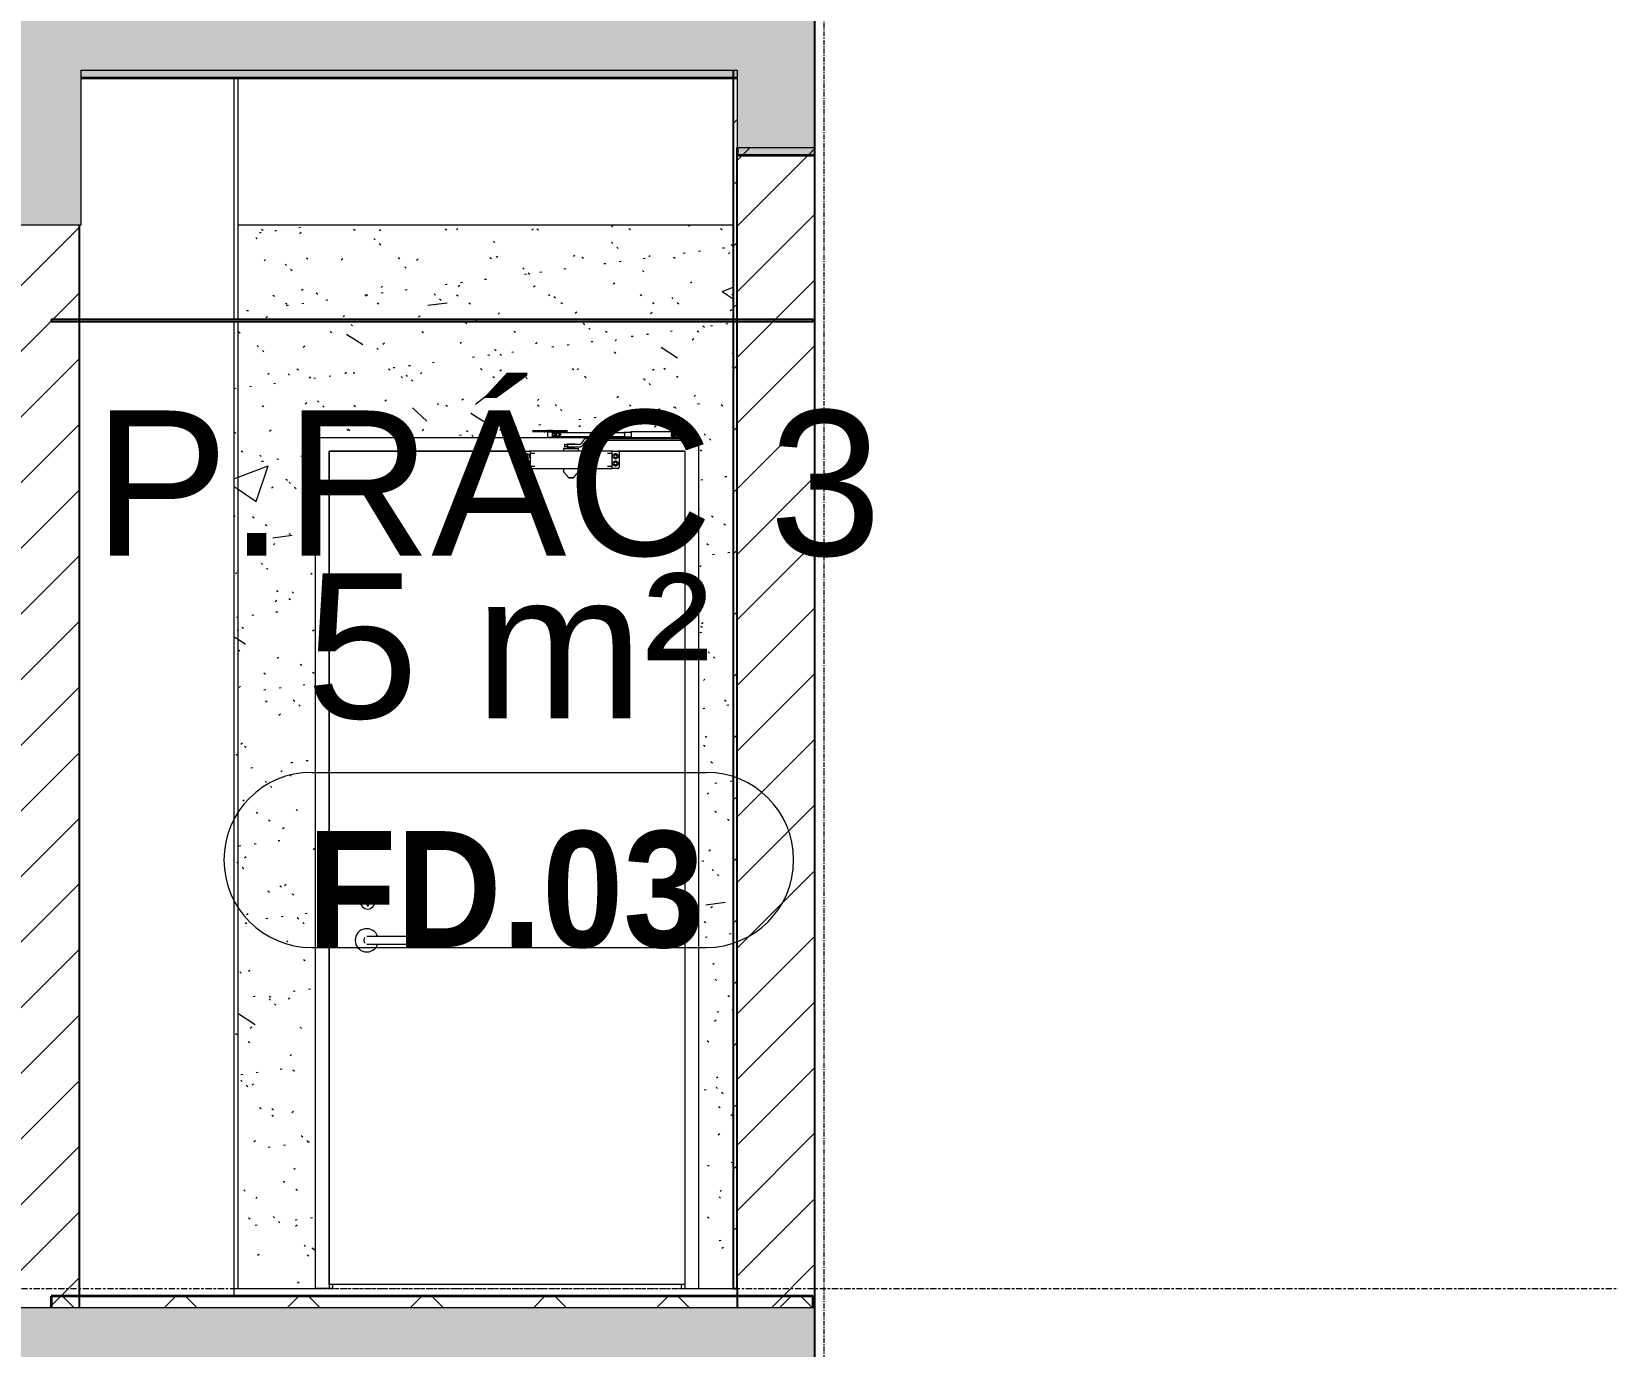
# Model space of a CAD drawing. Header units: millimetres. Extents: x 3451 to 201731, y -8641 to 35300.
# Drawn here: x 147142 to 151216, y 2050 to 5450 of the extents above; entities that cross this region are included whole.
import ezdxf

# ---------------------------------------------------------------- set-up
doc = ezdxf.new("R2010")
doc.units = ezdxf.units.MM
for name, pattern in [('Centre', [31.75, 6.35, -4.7625, 15.875, -4.7625]), ('Dash 1_8_', [6.35, 3.175, -3.175]), ('Grid Line', [22.225, 12.7, -3.175, 3.175, -3.175])]:
    doc.linetypes.add(name, pattern=pattern)
for name, color, linetype, lineweight in [('0-2', 50, 'Continuous', 5), ('A-AREA', 32, 'Dash 1_8_', 9), ('A-AREA-IDEN', 2, 'Continuous', 9), ('A-CLNG-1', 13, 'Continuous', 25), ('A-CLNG-PATT-1', 13, 'Continuous', 9), ('A-DETL-GENF-1', 7, 'Continuous', 9), ('A-DETL-MEDM', 33, 'Continuous', 25), ('A-DETL-THIN', 151, 'Continuous', 9), ('A-DOOR', 31, 'Continuous', 9), ('A-DOOR-FRAM', 31, 'Continuous', 9), ('A-DOOR-IDEN', 31, 'Continuous', 9), ('A-FLOR-1', 10, 'Continuous', 35), ('A-FLOR-3', 192, 'Continuous', 35), ('A-FLOR-LEVL-2', 51, 'Centre', 9), ('A-FLOR-PATT-1', 7, 'Continuous', 9), ('A-FLOR-PATT-3', 8, 'Continuous', 9), ('A-WALL', 113, 'Continuous', 9), ('A-WALL-1', 113, 'Continuous', 25), ('A-WALL-PATT-4', 111, 'Continuous', 9), ('I-WALL', 2, 'Continuous', 9), ('I-WALL-2', 2, 'Continuous', 25), ('S-BEAM-1', 12, 'Continuous', 5), ('S-BEAM-2', 10, 'Continuous', 35), ('S-BEAM-3', 7, 'Continuous', 9), ('S-GRID-1', 1, 'Grid Line', 9)]:
    doc.layers.add(name, color=color, linetype=linetype, lineweight=lineweight)
doc.styles.add('Arial_1', font='arial.ttf', dxfattribs={"height": 375})
doc.styles.add('Arial_B_1', font='arialbd.ttf', dxfattribs={"width": 0.9, "height": 300})
pattern_1 = [(45, (148640.78, 14125), (-84.8528, 84.8528), [])]
pattern_2 = [(50, (148640.8, 14125), (1093.104, -95.634), [114.3, -1257.3]), (355, (148640.8, 14125), (-211.46, 1146.34), [91.44, -1005.84]), (100.451, (148731.9, 14117), (881.66, 1050.7), [97.14, -1068.54]), (46.184, (148640.8, 14429.8), (1626.47, -252.26), [171.45, -1885.95]), (96.636, (148776.3, 14408.8), (1424.42, 1484.57), [145.71, -1602.81]), (351.184, (148640.8, 14429.8), (1424.43, 1484.55), [137.16, -1508.76]), (21, (148793.2, 14353.6), (909.686, -613.59), [114.3, -1257.3]), (326, (148793.2, 14353.6), (370.81, 1105.13), [91.44, -1005.84]), (71.451, (148869, 14302.5), (1280.5, 491.53), [97.14, -1068.54]), (37.5, (148640.8, 14125), (18.531, 507.33), [50.292, -943.356, 50.292, -970.788, -1009.65]), (37.5, (148640.8, 14125), (18.531, 507.33), [-2014.73, 50.29, -959.36]), (7.5, (148640.8, 14125), (400.918, 601.084), [50.292, -531.876, 50.292, -920.496, -384.81]), (7.5, (148640.8, 14125), (400.918, 601.084), [-1552.956, 50.29, -334.52]), (327.5, (148300.93, 14125), (813.545, -34.374), [50.292, -330.708, 50.292, -1138.428, -1577.34]), (327.5, (148300.93, 14125), (813.545, -34.374), [-1569.72, 50.29, -1527.05]), (317.5, (148148.5, 14125), (888.775, 152.56), [50.29, -445.01, 50.29, -739.14, -1120.14]), (317.5, (148148.5, 14125), (888.775, 152.56), [-1284.73, 50.29, -1069.85])]
pattern_3 = [(37.5, (148640.78, 14125), (-4.7995, 146.8239), [5.029, -110.795, 5.029, -124.511, -123.825]), (37.5, (148640.78, 14125), (-4.7995, 146.8239), [-245.364, 5.029, -118.796]), (7.5, (148640.78, 14125), (134.8574, 215.0472), [5.029, -57.455, 5.029, -99.365, -40.005]), (7.5, (148640.78, 14125), (134.8574, 215.0472), [-166.878, 5.029, -34.976]), (327.5, (148547.06, 14125), (237.2978, 0.4316), [5.029, -33.071, 5.029, -132.131, -179.07]), (327.5, (148547.06, 14125), (237.2978, 0.4316), [-175.26, 5.029, -174.041]), (317.5, (148547.06, 14125), (229.067, 66.8792), [5.029, -14.021, 5.029, -84.887, -102.87]), (317.5, (148547.06, 14125), (229.067, 66.8792), [-108.966, 5.029, -97.841])]

# ---------------------------------------------------------------- blocks, each defined once
blk = doc.blocks.new('NCV_TKTC_KET CAU_rvt-2-TKCS_MẶT CẮT D')
at = {"layer": 'A-FLOR-PATT-1'}
h = blk.add_hatch(color=256, dxfattribs=at)
h.paths.add_polyline_path([(-37938.6, 5330), (-35537.4, 5330), (-35537.4, 5350), (-37938.6, 5350)])
h.paths.add_polyline_path([(-24866.9, 5330), (-24836.9, 5330), (-24836.9, 5350), (-28836.9, 5350), (-28836.9, 5330), (-25163.7, 5330)])
h.paths.add_polyline_path([(-51939.6, 5330), (-51661.9, 5330), (-51661.9, 5350), (-53357.9, 5350), (-53357.9, 5330), (-52592.7, 5330)])
h.paths.add_polyline_path([(-66835.3, 5330), (-65032.3, 5330), (-65032.3, 5350), (-66835.3, 5350)])
h.paths.add_polyline_path([(-58634.9, 5330), (-56833.3, 5330), (-56833.3, 5350), (-58634.9, 5350)])
at = {"layer": 'S-BEAM-1'}
blk.add_hatch(color=256, dxfattribs=at).paths.add_polyline_path([(-51461.9, 5130), (-51461.9, 5150), (-51661.9, 5150), (-51661.9, 5130)])
at = {"layer": 'A-FLOR-1'}
blk.add_line((-53357.9, 5330), (-51661.9, 5330), dxfattribs=at)
at = {"layer": 'S-BEAM-2'}
for p, q in [((-51661.9, 5150), (-51661.9, 5130)), ((-51661.9, 5130), (-51461.9, 5130))]:
    blk.add_line(p, q, dxfattribs=at)
at = {"layer": 'S-BEAM-3'}
blk.add_line((-52951.9, 4950), (-51671.9, 4950), dxfattribs=at)
blk = doc.blocks.new('FD_02 - FD_03 - FD_03-KY THUAT-900x2200mm-801877-TKCS_MẶT CẮT D')
at = {"layer": 'A-DOOR'}
for p, q in [((-52190.8, 4418.5), (-52190.3, 4418.5)), ((-52190.8, 4415.5), (-52190.3, 4415.5)), ((-52190.3, 4418.5), (-52171.1, 4418.5)), ((-52190.3, 4415.5), (-52171.1, 4415.5)), ((-52171.1, 4418.5), (-52170.8, 4418.5)), ((-52171.1, 4415.5), (-52170.8, 4415.5)), ((-52170.7, 4418.5), (-52165.5, 4418.5)), ((-52170.7, 4415.5), (-52165.5, 4415.5)), ((-52165.5, 4418.5), (-52164.4, 4418.5)), ((-52165.5, 4415.5), (-52164.4, 4415.5)), ((-52164.4, 4418.5), (-52147.9, 4418.5)), ((-52164.4, 4415.5), (-52147.9, 4415.5)), ((-52158.8, 4414.5), (-52160.8, 4414.5)), ((-52160.8, 4414.5), (-52158.8, 4414.5)), ((-52151.4, 4414.5), (-52158.8, 4414.5)), ((-52152.3, 4414.5), (-52152.3, 4400.5)), ((-52152.3, 4400.5), (-52150.6, 4400.5)), ((-52152, 4400.5), (-52152.3, 4400.5)), ((-52151.7, 4414.5), (-52152, 4414.5)), ((-52152, 4414.5), (-52140.5, 4414.5)), ((-52140.5, 4400.5), (-52152, 4400.5)), ((-52151.8, 4420.3), (-52151.8, 4418.5)), ((-52150.8, 4415.5), (-52150.8, 4414.5)), ((-52145.8, 4418.5), (-52148.3, 4418.5)), ((-52148.3, 4418.5), (-52145.8, 4418.5)), ((-52145.8, 4415.5), (-52148.3, 4415.5)), ((-52148.3, 4415.5), (-52145.8, 4415.5)), ((-52145.8, 4415.5), (-52148.3, 4415.5)), ((-52148.3, 4415.5), (-52145.8, 4415.5)), ((-52147.9, 4418.5), (-52143.6, 4418.5)), ((-52147.9, 4418.5), (-52143.6, 4418.5)), ((-52143.6, 4417.5), (-52147.9, 4417.5)), ((-52147.9, 4415.5), (-52143.6, 4415.5)), ((-52147.9, 4415.5), (-52143.6, 4415.5)), ((-52145.8, 4418.5), (-52147.3, 4418.5)), ((-52147.3, 4418.5), (-52145.8, 4418.5)), ((-52145.8, 4420.3), (-52145.8, 4420.3)), ((-52145.8, 4420.3), (-52145.8, 4420.3)), ((-52145.8, 4418.5), (-52143.3, 4418.5)), ((-52143.3, 4418.5), (-52145.8, 4418.5)), ((-52145.8, 4418.5), (-52144.2, 4418.5)), ((-52144.2, 4418.5), (-52145.8, 4418.5)), ((-52145.8, 4415.5), (-52143.3, 4415.5)), ((-52143.3, 4415.5), (-52145.8, 4415.5)), ((-52145.8, 4415.5), (-52143.3, 4415.5)), ((-52143.3, 4415.5), (-52145.8, 4415.5)), ((-52143.6, 4418.5), (-52127.1, 4418.5)), ((-52143.6, 4415.5), (-52127.1, 4415.5)), ((-52140.8, 4414.5), (-52140.8, 4415.5)), ((-52140.5, 4414.5), (-52134.8, 4414.5)), ((-52140.5, 4414.5), (-52140.5, 4400.5)), ((-52134.8, 4400.5), (-52140.5, 4400.5)), ((-51953.8, 4412.5), (-52140.2, 4412.5)), ((-52140.2, 4402.5), (-51953.8, 4402.5)), ((-52139.8, 4418.5), (-52139.8, 4420.3)), ((-52139.3, 4400.5), (-52139.3, 4414.5)), ((-52136.2, 4410.8), (-52136.2, 4408.9)), ((-52136.2, 4406), (-52136.2, 4404.2)), ((-52132.8, 4414.5), (-52134.8, 4414.5)), ((-52134.5, 4411.5), (-52129.8, 4411.5)), ((-52131.4, 4411.5), (-52134.5, 4411.5)), ((-52134.5, 4403.5), (-52131.4, 4403.5)), ((-52129.8, 4403.5), (-52134.5, 4403.5)), ((-52130.8, 4414.5), (-52132.8, 4414.5)), ((-52132.8, 4414.5), (-52130.8, 4414.5)), ((-52130.2, 4411.5), (-52131.4, 4411.5)), ((-52131.4, 4403.5), (-52130.2, 4403.5)), ((-52129.8, 4411.5), (-52128.6, 4411.5)), ((-52128.6, 4403.5), (-52129.8, 4403.5)), ((-52128.6, 4411.5), (-52121.7, 4411.5)), ((-52121.7, 4403.5), (-52128.6, 4403.5)), ((-52127.1, 4418.5), (-52126, 4418.5)), ((-52127.1, 4415.5), (-52126, 4415.5)), ((-52126, 4418.5), (-52120.8, 4418.5)), ((-52126, 4415.5), (-52120.8, 4415.5)), ((-52121.7, 4403.5), (-52121.7, 4411.5)), ((-52120.7, 4418.5), (-52120.4, 4418.5)), ((-52120.7, 4415.5), (-52120.4, 4415.5)), ((-52120.4, 4418.5), (-52101.2, 4418.5)), ((-52120.4, 4415.5), (-52101.2, 4415.5)), ((-52101.2, 4418.5), (-52100.8, 4418.5)), ((-52101.2, 4415.5), (-52100.8, 4415.5)), ((-51936.4, 4413.5), (-51953.8, 4413.5)), ((-51953.8, 4401.5), (-51936.4, 4401.5)), ((-51831.7, 4414.5), (-51936.4, 4414.5)), ((-51936.4, 4400.5), (-51831.7, 4400.5)), ((-51832.6, 4414), (-51830.9, 4414)), ((-51830.9, 4401), (-51832.6, 4401)), ((-51830.9, 4414), (-51824, 4414)), ((-51830.9, 4414), (-51830.9, 4401)), ((-51830.9, 4401.4), (-51830.9, 4413.6)), ((-51830.9, 4413.6), (-51830.9, 4401.4)), ((-51824, 4401), (-51830.9, 4401)), ((-51824.6, 4414), (-51824, 4414)), ((-51824, 4401), (-51824.6, 4401)), ((-51824, 4414), (-51816.9, 4414)), ((-51816.9, 4401), (-51824, 4401)), ((-51818.3, 4401), (-51818.3, 4398)), ((-51817.1, 4401.2), (-51817.1, 4398)), ((-51816.9, 4414), (-51805.3, 4414)), ((-51816.9, 4414), (-51816.9, 4401)), ((-51805.3, 4401), (-51816.9, 4401)), ((-51808.5, 4398), (-51808.5, 4401)), ((-51807.3, 4398), (-51807.3, 4414)), ((-51804.8, 4401), (-51804.8, 4414)), ((-52212.1, 4365), (-52716.9, 4365)), ((-52716.9, 2210), (-52716.9, 4365)), ((-52215.1, 4323), (-52215.1, 4362)), ((-52212.1, 4365), (-52199.9, 4365)), ((-52197.1, 4365), (-52199.9, 4365)), ((-52199.9, 4365), (-52197.9, 4365)), ((-52197.5, 4365), (-52197.2, 4365)), ((-51985.1, 4365), (-52197.1, 4365)), ((-52197.1, 4365), (-52197.1, 4364.7)), ((-52197.1, 4364.7), (-52197.1, 4356.1)), ((-52110.7, 4372), (-52110.7, 4365)), ((-52110, 4372), (-52110.7, 4372)), ((-52110.7, 4372), (-52110, 4372)), ((-52110, 4372), (-52071.6, 4372)), ((-52108.6, 4382), (-52108.6, 4376)), ((-52106.4, 4382), (-52108.6, 4382)), ((-52108.6, 4382), (-52100.1, 4382)), ((-52100.1, 4376), (-52108.6, 4376)), ((-52108.6, 4376), (-52106.4, 4376)), ((-52101.2, 4384), (-52093.8, 4384)), ((-52101.2, 4384), (-52101.2, 4382)), ((-52101.2, 4376), (-52101.2, 4374)), ((-52097.5, 4374), (-52101.2, 4374)), ((-52069.7, 4382), (-52100.1, 4382)), ((-52100.1, 4382), (-52100.1, 4376)), ((-52100.1, 4376), (-52069.7, 4376)), ((-52100.1, 4374), (-52100.1, 4372)), ((-52099.8, 4374), (-52100.1, 4374)), ((-52100.1, 4374), (-52099.8, 4374)), ((-52098.9, 4374), (-52099.8, 4374)), ((-52099.8, 4374), (-52098.9, 4374)), ((-52088.8, 4374), (-52097.5, 4374)), ((-52097.5, 4374), (-52093.5, 4374)), ((-52093.8, 4374), (-52097.5, 4374)), ((-52093.8, 4384), (-52083.8, 4384)), ((-52093.8, 4384), (-52093.8, 4382)), ((-52093.8, 4376), (-52093.8, 4374)), ((-52088.8, 4374), (-52093.8, 4374)), ((-52093.5, 4374), (-52084.8, 4374)), ((-52082.4, 4374), (-52088.8, 4374)), ((-52083.8, 4374), (-52088.8, 4374)), ((-52084.8, 4374), (-52082.4, 4374)), ((-52083.8, 4384), (-52081.1, 4384)), ((-52083.8, 4384), (-52083.8, 4382)), ((-52083.8, 4376), (-52083.8, 4374)), ((-52082.4, 4374), (-52083.8, 4374)), ((-52082.4, 4374), (-52082.1, 4374)), ((-52082.1, 4374), (-52082.4, 4374)), ((-52081.1, 4374), (-52082.4, 4374)), ((-52082.1, 4372), (-52082.1, 4374)), ((-52081.1, 4382), (-52081.1, 4384)), ((-52081.1, 4374), (-52081.1, 4376)), ((-52071.6, 4372), (-52072.2, 4372)), ((-52071.6, 4365), (-52071.6, 4372)), ((-52059, 4392.9), (-52064.8, 4384.6)), ((-52059.9, 4381.1), (-52054.1, 4389.4)), ((-52049.2, 4398), (-52049.2, 4398)), ((-52040.8, 4398), (-52049.2, 4398)), ((-52049.2, 4392), (-52040.8, 4392)), ((-52040.8, 4392), (-52040.8, 4398)), ((-52040.8, 4398), (-51805.3, 4398)), ((-51805.3, 4392), (-52040.8, 4392)), ((-51982.4, 4365), (-51985.1, 4365)), ((-51985.1, 4364.7), (-51985.1, 4365)), ((-51985.1, 4356.1), (-51985.1, 4364.7)), ((-51985, 4365), (-51984.8, 4365)), ((-51984.3, 4365), (-51982.4, 4365)), ((-51982.4, 4365), (-51970.1, 4365)), ((-51796.9, 4365), (-51970.1, 4365)), ((-51967.1, 4362), (-51967.1, 4323)), ((-51805.3, 4398), (-51803.2, 4398)), ((-51805.3, 4398), (-51805.3, 4392)), ((-51803.2, 4392), (-51805.3, 4392)), ((-51800.8, 4392), (-51800.8, 4398)), ((-51796.9, 4365), (-51796.9, 2210)), ((-52199.9, 4320), (-52212.1, 4320)), ((-52197.9, 4320), (-52199.9, 4320)), ((-52197.2, 4320), (-52197.5, 4320)), ((-52185.1, 4359), (-52197.1, 4359)), ((-52197.1, 4356.1), (-52197.1, 4354.3)), ((-52197.1, 4354.3), (-52197.1, 4330.7)), ((-52197.1, 4330.7), (-52197.1, 4328.9)), ((-52197.1, 4328.9), (-52197.1, 4320.3)), ((-52197.1, 4326), (-52185.1, 4326)), ((-52197.1, 4320.3), (-52197.1, 4320)), ((-52197.1, 4320), (-51985.1, 4320)), ((-52110.6, 4320), (-52110.6, 4312.4)), ((-52071.6, 4312.4), (-52071.6, 4320)), ((-51985.1, 4359), (-51997.1, 4359)), ((-51997.1, 4326), (-51985.1, 4326)), ((-51985.1, 4354.3), (-51985.1, 4356.1)), ((-51985.1, 4330.7), (-51985.1, 4354.3)), ((-51985.1, 4328.9), (-51985.1, 4330.7)), ((-51985.1, 4320.3), (-51985.1, 4328.9)), ((-51985.1, 4320), (-51985.1, 4320.3)), ((-51984.8, 4320), (-51985, 4320)), ((-51982.4, 4320), (-51984.3, 4320)), ((-51970.1, 4320), (-51982.4, 4320)), ((-52110.4, 4311.7), (-52097.4, 4296.3)), ((-52091.1, 4296), (-52091.1, 4296)), ((-52091.1, 4296), (-52091.1, 4296)), ((-52084.9, 4296.3), (-52071.9, 4311.7)), ((-52617.9, 3188.3), (-52617.9, 3197.7)), ((-52616, 3188.3), (-52617.9, 3188.3)), ((-52616, 3197.7), (-52616, 3188.3)), ((-52496.9, 3110), (-52601.9, 3110)), ((-52496.9, 3110), (-52496.9, 3100)), ((-52496.9, 3100), (-52496.9, 3090)), ((-52601.9, 3090), (-52496.9, 3090)), ((-51796.9, 2210), (-52716.9, 2210))]:
    blk.add_line(p, q, dxfattribs=at)
at = {"layer": 'A-DOOR', "flags": 128}
for points in [[(-52121.7, 4411.5), (-52120.7, 4411), (-52119.9, 4410.4), (-52119.3, 4409.7), (-52118.8, 4409), (-52118.5, 4408.3), (-52118.4, 4407.5)], [(-52118.4, 4407.5), (-52118.5, 4406.7), (-52118.8, 4406), (-52119.3, 4405.3), (-52119.9, 4404.6), (-52120.7, 4404), (-52121.7, 4403.5)], [(-52121, 4407.5), (-52121.1, 4408.3), (-52121.3, 4409), (-52121.6, 4409.7)], [(-52121.6, 4405.3), (-52121.3, 4406), (-52121.1, 4406.7), (-52121, 4407.5)], [(-52212.1, 4365), (-52212.8, 4364.9), (-52213.4, 4364.7), (-52214, 4364.3), (-52214.5, 4363.9), (-52214.8, 4363.3), (-52215.1, 4362.7), (-52215.1, 4362)], [(-51967.1, 4362), (-51967.2, 4362.7), (-51967.4, 4363.3), (-51967.8, 4363.9), (-51968.3, 4364.3), (-51968.8, 4364.7), (-51969.5, 4364.9), (-51970.1, 4365)], [(-52215.1, 4323), (-52215.1, 4322.3), (-52214.8, 4321.7), (-52214.5, 4321.1), (-52214, 4320.7), (-52213.4, 4320.3), (-52212.8, 4320.1), (-52212.1, 4320)], [(-51970.1, 4320), (-51969.5, 4320.1), (-51968.8, 4320.3), (-51968.3, 4320.7), (-51967.8, 4321.1), (-51967.4, 4321.7), (-51967.2, 4322.3), (-51967.1, 4323)], [(-52110.4, 4311.7), (-52110.4, 4311.7), (-52110.4, 4311.8), (-52110.4, 4311.8), (-52110.5, 4311.8), (-52110.5, 4311.9), (-52110.5, 4311.9), (-52110.5, 4312), (-52110.5, 4312), (-52110.6, 4312), (-52110.6, 4312.1), (-52110.6, 4312.1), (-52110.6, 4312.2), (-52110.6, 4312.2), (-52110.6, 4312.3), (-52110.6, 4312.3), (-52110.6, 4312.3), (-52110.6, 4312.4), (-52110.6, 4312.4)], [(-52096.7, 4296), (-52096.7, 4296), (-52096.8, 4296), (-52096.8, 4296), (-52096.8, 4296), (-52096.9, 4296), (-52096.9, 4296), (-52097, 4296), (-52097, 4296), (-52097, 4296.1), (-52097.1, 4296.1), (-52097.1, 4296.1), (-52097.1, 4296.1), (-52097.2, 4296.1), (-52097.2, 4296.1), (-52097.2, 4296.2), (-52097.2, 4296.2), (-52097.3, 4296.2), (-52097.3, 4296.2), (-52097.3, 4296.3), (-52097.4, 4296.3), (-52097.4, 4296.3), (-52097.4, 4296.3)], [(-52091.1, 4296), (-52091.3, 4296), (-52091.6, 4296), (-52091.8, 4296), (-52092, 4296), (-52092.2, 4296), (-52092.5, 4296), (-52092.7, 4296), (-52092.9, 4296), (-52093.1, 4296), (-52093.3, 4296), (-52093.5, 4296), (-52093.7, 4296), (-52093.9, 4296), (-52094.1, 4296), (-52094.3, 4296), (-52094.5, 4296), (-52094.6, 4296), (-52094.8, 4296), (-52095, 4296), (-52095.1, 4296), (-52095.3, 4296), (-52095.4, 4296), (-52095.6, 4296), (-52095.7, 4296), (-52095.8, 4296), (-52095.9, 4296), (-52096, 4296), (-52096.1, 4296), (-52096.2, 4296), (-52096.3, 4296), (-52096.4, 4296), (-52096.5, 4296), (-52096.5, 4296), (-52096.6, 4296), (-52096.6, 4296), (-52096.7, 4296), (-52096.7, 4296), (-52096.7, 4296), (-52096.7, 4296)], [(-52096.7, 4296), (-52096.7, 4296), (-52096.7, 4296), (-52096.7, 4296), (-52096.6, 4296), (-52096.6, 4296), (-52096.5, 4296), (-52096.5, 4296), (-52096.4, 4296), (-52096.3, 4296), (-52096.3, 4296), (-52096.2, 4296), (-52096.1, 4296), (-52096, 4296), (-52095.8, 4296), (-52095.7, 4296), (-52095.6, 4296), (-52095.5, 4296), (-52095.3, 4296), (-52095.2, 4296), (-52095, 4296), (-52094.8, 4296), (-52094.7, 4296), (-52094.5, 4296), (-52094.3, 4296), (-52094.1, 4296), (-52093.9, 4296), (-52093.8, 4296), (-52093.6, 4296), (-52093.4, 4296), (-52093.1, 4296), (-52092.9, 4296), (-52092.7, 4296), (-52092.5, 4296), (-52092.3, 4296), (-52092.1, 4296), (-52091.9, 4296), (-52091.6, 4296), (-52091.4, 4296), (-52091.2, 4296), (-52091.1, 4296)], [(-52091.1, 4296), (-52090.9, 4296), (-52090.7, 4296), (-52090.5, 4296), (-52090.2, 4296), (-52090, 4296), (-52089.8, 4296), (-52089.6, 4296), (-52089.4, 4296), (-52089.2, 4296), (-52089, 4296), (-52088.8, 4296), (-52088.6, 4296), (-52088.4, 4296), (-52088.2, 4296), (-52088, 4296), (-52087.8, 4296), (-52087.6, 4296), (-52087.5, 4296), (-52087.3, 4296), (-52087.1, 4296), (-52087, 4296), (-52086.8, 4296), (-52086.7, 4296), (-52086.6, 4296), (-52086.4, 4296), (-52086.3, 4296), (-52086.2, 4296), (-52086.1, 4296), (-52086, 4296), (-52085.9, 4296), (-52085.9, 4296), (-52085.8, 4296), (-52085.7, 4296), (-52085.7, 4296), (-52085.6, 4296), (-52085.6, 4296), (-52085.6, 4296), (-52085.6, 4296), (-52085.6, 4296)], [(-52085.6, 4296), (-52085.6, 4296), (-52085.6, 4296), (-52085.6, 4296), (-52085.6, 4296), (-52085.7, 4296), (-52085.7, 4296), (-52085.8, 4296), (-52085.8, 4296), (-52085.9, 4296), (-52086, 4296), (-52086.1, 4296), (-52086.2, 4296), (-52086.3, 4296), (-52086.4, 4296), (-52086.5, 4296), (-52086.7, 4296), (-52086.8, 4296), (-52086.9, 4296), (-52087.1, 4296), (-52087.2, 4296), (-52087.4, 4296), (-52087.6, 4296), (-52087.7, 4296), (-52087.9, 4296), (-52088.1, 4296), (-52088.3, 4296), (-52088.5, 4296), (-52088.7, 4296), (-52088.9, 4296), (-52089.1, 4296), (-52089.3, 4296), (-52089.5, 4296), (-52089.7, 4296), (-52090, 4296), (-52090.2, 4296), (-52090.4, 4296), (-52090.6, 4296), (-52090.8, 4296), (-52091.1, 4296), (-52091.1, 4296)], [(-52084.9, 4296.3), (-52084.9, 4296.3), (-52084.9, 4296.3), (-52084.9, 4296.2), (-52085, 4296.2), (-52085, 4296.2), (-52085, 4296.2), (-52085, 4296.2), (-52085.1, 4296.1), (-52085.1, 4296.1), (-52085.1, 4296.1), (-52085.2, 4296.1), (-52085.2, 4296.1), (-52085.2, 4296.1), (-52085.3, 4296), (-52085.3, 4296), (-52085.3, 4296), (-52085.4, 4296), (-52085.4, 4296), (-52085.5, 4296), (-52085.5, 4296), (-52085.5, 4296), (-52085.6, 4296)], [(-52071.6, 4312.4), (-52071.6, 4312.4), (-52071.6, 4312.3), (-52071.6, 4312.3), (-52071.6, 4312.2), (-52071.6, 4312.2), (-52071.7, 4312.1), (-52071.7, 4312.1), (-52071.7, 4312.1), (-52071.7, 4312), (-52071.7, 4312), (-52071.7, 4311.9), (-52071.8, 4311.9), (-52071.8, 4311.9), (-52071.8, 4311.8), (-52071.8, 4311.8), (-52071.8, 4311.7), (-52071.9, 4311.7), (-52071.9, 4311.7)], [(-52601.9, 3110), (-52602.5, 3110), (-52603.1, 3110), (-52603.7, 3110), (-52604.3, 3110), (-52604.9, 3110), (-52605.5, 3110), (-52606.1, 3110), (-52606.7, 3110), (-52607.2, 3110), (-52607.8, 3110), (-52608.3, 3110), (-52608.9, 3110), (-52609.4, 3110), (-52609.9, 3110), (-52610.4, 3110), (-52610.9, 3110), (-52611.4, 3110), (-52611.8, 3110), (-52612.3, 3110), (-52612.7, 3110), (-52613.1, 3110), (-52613.5, 3110), (-52613.9, 3110), (-52614.2, 3110), (-52614.6, 3110), (-52614.9, 3110), (-52615.2, 3110), (-52615.4, 3110), (-52615.7, 3110), (-52615.9, 3110), (-52616.1, 3110), (-52616.3, 3110), (-52616.5, 3110), (-52616.6, 3110), (-52616.7, 3110), (-52616.8, 3110), (-52616.9, 3110), (-52616.9, 3110), (-52616.9, 3110)], [(-52616.9, 3090), (-52616.9, 3090), (-52616.9, 3090), (-52616.8, 3090), (-52616.7, 3090), (-52616.6, 3090), (-52616.5, 3090), (-52616.4, 3090), (-52616.2, 3090), (-52616, 3090), (-52615.8, 3090), (-52615.5, 3090), (-52615.2, 3090), (-52615, 3090), (-52614.6, 3090), (-52614.3, 3090), (-52614, 3090), (-52613.6, 3090), (-52613.2, 3090), (-52612.8, 3090), (-52612.4, 3090), (-52611.9, 3090), (-52611.5, 3090), (-52611, 3090), (-52610.5, 3090), (-52610, 3090), (-52609.5, 3090), (-52609, 3090), (-52608.5, 3090), (-52607.9, 3090), (-52607.4, 3090), (-52606.8, 3090), (-52606.2, 3090), (-52605.7, 3090), (-52605.1, 3090), (-52604.5, 3090), (-52603.9, 3090), (-52603.3, 3090), (-52602.7, 3090), (-52602.1, 3090), (-52601.9, 3090)]]:
    blk.add_lwpolyline(points, dxfattribs=at)
at = {"layer": 'A-DOOR'}
for centre, radius, start, end in [((-52206.1, 4352), 3.5, 0, 180), ((-52206.1, 4352), 3.5, 180, 0), ((-52206.1, 4333), 3.5, 0, 180), ((-52206.1, 4333), 3.5, 180, 0), ((-51976.1, 4352), 3.5, 0, 180), ((-51976.1, 4352), 3.5, 180, 0), ((-51976.1, 4333), 3.5, 0, 180), ((-51976.1, 4333), 3.5, 180, 0), ((-52616.9, 3200), 19, 360, 180), ((-52616.9, 3200), 19, 180, 360), ((-52616.9, 3200), 2.5, 292.9918, 246.5794), ((-52619.4, 3100), 30, 18.9279, 180), ((-52619.4, 3100), 30, 180, 341.2838), ((-52616.9, 3100), 10, 135, 180), ((-52616.9, 3100), 10, 180, 225), ((-52616.9, 3100), 10, 75, 105), ((-52616.9, 3100), 10, 255, 285)]:
    blk.add_arc(centre, radius, start, end, dxfattribs=at)
for centre, major_axis, ratio, start_param, end_param in [((-52135.2, 4407.5), (0, 2.5), 0.965835, 0.261799, 0.523599), ((-52135.2, 4407.5), (0, 2.5), 0.965835, 2.617994, 2.879793), ((-52134.7, 4407.5), (0, 2.5), 0.965835, 0.261799, 0.523599), ((-52134.7, 4407.5), (0, 2.5), 0.965835, 0.261799, 0.523599), ((-52134.7, 4407.5), (0, 2.5), 0.965835, 2.617994, 2.879793), ((-52134.7, 4407.5), (0, 2.5), 0.965835, 2.617994, 2.879793), ((-52137, 4407.5), (0, 5), 0.259156, 4.942493, 5.172597), ((-52137, 4407.5), (0, 5), 0.259156, 4.252181, 4.482285), ((-52133.1, 4407.5), (0, 2.5), 0.965835, 0.785398, 1.047198), ((-52133.1, 4407.5), (0, 2.5), 0.965835, 0.785398, 1.047198), ((-52133.1, 4407.5), (0, 2.5), 0.965835, 2.094395, 2.356194), ((-52133.1, 4407.5), (0, 2.5), 0.965835, 2.094395, 2.356194), ((-52132.6, 4407.5), (0, 2.5), 0.965835, 4.712389, 7.853982), ((-52132.6, 4407.5), (0, 2.5), 0.965835, 1.570796, 4.712389), ((-52134.8, 4407.5), (0, 7), 0.965835, 4.712389, 6.283185), ((-52134.8, 4407.5), (0, 7), 0.965835, 3.141593, 4.712389), ((-52133.1, 4407.5), (0, 2.5), 0.965835, 4.712389, 6.806784), ((-52133.1, 4407.5), (0, 2.5), 0.965835, 4.712389, 6.806784), ((-52133.1, 4407.5), (0, 2.5), 0.965835, 2.617994, 4.712389), ((-52133.1, 4407.5), (0, 2.5), 0.965835, 2.617994, 4.712389), ((-52137.4, 4407.5), (0, 7), 0.965835, 4.712389, 5.759587), ((-52134.7, 4407.5), (0, 2.5), 0.965835, 4.712389, 6.021386), ((-52134.7, 4407.5), (0, 2.5), 0.965835, 4.712389, 6.021386), ((-52134.7, 4407.5), (0, 2.5), 0.965835, 3.403392, 4.712389), ((-52137.4, 4407.5), (0, 7), 0.965835, 3.665191, 4.712389), ((-52134.7, 4407.5), (0, 2.5), 0.965835, 3.403392, 4.712389), ((-52135.2, 4407.5), (0, 2.5), 0.965835, 4.712389, 5.759587), ((-52135.2, 4407.5), (0, 2.5), 0.965835, 3.665191, 4.712389), ((-52135.4, 4407.5), (0, 7), 0.965835, 4.712389, 6.021386), ((-52135.4, 4407.5), (0, 7), 0.965835, 3.403392, 4.712389), ((-52136.9, 4407.5), (0, 7), 0.965835, 4.974188, 5.759587), ((-52136.9, 4407.5), (0, 7), 0.965835, 3.665191, 4.45059), ((-51953.8, 4407.5), (0, 6), 0.259156, 4.712389, 6.806784), ((-51953.8, 4407.5), (0, 6), 0.259156, 2.617994, 4.712389), ((-51953.8, 4407.5), (0, 5), 0.259156, 4.712389, 6.283185), ((-51953.8, 4407.5), (0, 5), 0.259156, 3.141593, 4.712389), ((-51936.4, 4407.5), (0, 7), 0.259156, 4.712389, 7.068583), ((-51936.4, 4407.5), (0, 7), 0.259156, 2.356194, 4.712389), ((-51936.4, 4407.5), (0, 6), 0.259156, 4.712389, 6.806784), ((-51936.4, 4407.5), (0, 6), 0.259156, 2.617994, 4.712389), ((-51831.7, 4407.5), (0, 7), 0.259156, 5.776005, 6.283185), ((-51831.7, 4407.5), (0, 7), 0.259156, 3.141593, 3.648773), ((-51822.7, 4407.5), (0, 6.79), 0.965835, 0.291061, 1.570796), ((-51822.7, 4407.5), (0, 6.79), 0.965835, 1.570796, 2.850532), ((-51822.2, 4407.5), (0, 6.79), 0.965835, 0.291061, 1.570796), ((-51822.2, 4407.5), (0, 6.79), 0.965835, 1.570796, 2.850532), ((-51825.2, 4407.5), (0, 2.5), 0.965835, 4.712389, 7.068583), ((-51825.7, 4407.5), (0, 2.5), 0.965835, 4.712389, 6.806784), ((-51825.2, 4407.5), (0, 2.5), 0.965835, 2.356194, 4.712389), ((-51825.7, 4407.5), (0, 2.5), 0.965835, 2.617994, 4.712389), ((-51825.1, 4407.5), (0, 2.5), 0.965835, 4.712389, 7.068583), ((-51825.1, 4407.5), (0, 2.5), 0.965835, 2.356194, 4.712389), ((-51823.3, 4407.5), (0, 2.5), 0.965835, 4.712389, 7.853982), ((-51823.4, 4407.5), (0, 2.5), 0.965835, 4.712389, 7.853982), ((-51823.3, 4407.5), (0, 2.5), 0.965835, 1.570796, 4.712389), ((-51823.4, 4407.5), (0, 2.5), 0.965835, 1.570796, 4.712389), ((-51822.8, 4407.5), (0, 2.5), 0.965835, 4.712389, 7.853982), ((-51822.8, 4407.5), (0, 2.5), 0.965835, 1.570796, 4.712389), ((-52069.7, 4388), (0, 6), 1, 3.141593, 4.101524), ((-52069.7, 4388), (0, 12), 1, 3.141593, 4.101524), ((-52049.2, 4386), (0, 12), 1, 0, 0.959931), ((-52049.2, 4386), (0, 6), 1, 0, 0.959931)]:
    blk.add_ellipse(centre, major_axis=major_axis, ratio=ratio, start_param=start_param, end_param=end_param, dxfattribs=at)
for points, knots in [([(-51832, 4407.5), (-51832, 4407.8), (-51831.9, 4408.2), (-51831.9, 4408.7), (-51831.9, 4409), (-51831.8, 4409.4), (-51831.7, 4409.8), (-51831.7, 4410), (-51831.6, 4410.3), (-51831.6, 4410.4), (-51831.5, 4410.6), (-51831.5, 4410.8), (-51831.4, 4411.1), (-51831.3, 4411.3), (-51831.3, 4411.5), (-51831.2, 4411.7), (-51831.2, 4411.8), (-51831.1, 4412), (-51831.1, 4412.3), (-51831, 4412.5), (-51830.9, 4412.8), (-51830.9, 4413.2), (-51830.9, 4413.5), (-51830.9, 4413.6)], [0, 0, 0, 0, 0.1, 0.15, 0.2, 0.25, 0.3, 0.35, 0.375, 0.4, 0.425, 0.45, 0.5, 0.55, 0.575, 0.6, 0.625, 0.65, 0.7, 0.75, 0.8, 0.9, 1, 1, 1, 1]), ([(-51830.9, 4401.4), (-51830.9, 4401.5), (-51830.9, 4401.8), (-51830.9, 4402.2), (-51831, 4402.5), (-51831.1, 4402.7), (-51831.1, 4403), (-51831.2, 4403.2), (-51831.2, 4403.3), (-51831.3, 4403.5), (-51831.3, 4403.7), (-51831.4, 4403.9), (-51831.5, 4404.2), (-51831.5, 4404.4), (-51831.6, 4404.6), (-51831.6, 4404.7), (-51831.7, 4405), (-51831.7, 4405.2), (-51831.8, 4405.6), (-51831.9, 4406), (-51831.9, 4406.3), (-51831.9, 4406.8), (-51832, 4407.2), (-51832, 4407.5)], [0, 0, 0, 0, 0.1, 0.2, 0.25, 0.3, 0.35, 0.375, 0.4, 0.425, 0.45, 0.5, 0.55, 0.575, 0.6, 0.625, 0.65, 0.7, 0.75, 0.8, 0.85, 0.9, 1, 1, 1, 1]), ([(-52212.5, 4352), (-52212.5, 4353.2), (-52212, 4355), (-52210.5, 4356.9), (-52209, 4357.9), (-52207.3, 4358.5), (-52205.5, 4358.7), (-52203.8, 4358.4), (-52202.1, 4357.6), (-52200.8, 4356.4), (-52200.1, 4355.4), (-52199.9, 4354.9)], [0, 0, 0, 0, 0.2, 0.3, 0.4, 0.5, 0.6, 0.7, 0.8, 0.9, 1, 1, 1, 1]), ([(-52199.9, 4349.1), (-52200.4, 4348), (-52201.6, 4346.7), (-52203.8, 4345.6), (-52205.5, 4345.3), (-52207.3, 4345.5), (-52209, 4346.1), (-52210.5, 4347.1), (-52211.6, 4348.5), (-52212.3, 4350.2), (-52212.5, 4351.4), (-52212.5, 4352)], [0, 0, 0, 0, 0.2, 0.3, 0.4, 0.5, 0.6, 0.7, 0.8, 0.9, 1, 1, 1, 1]), ([(-52212.5, 4333), (-52212.5, 4334.2), (-52212, 4336), (-52210.5, 4337.9), (-52209, 4338.9), (-52207.3, 4339.5), (-52205.5, 4339.7), (-52203.8, 4339.4), (-52202.1, 4338.6), (-52200.8, 4337.4), (-52200.1, 4336.4), (-52199.9, 4335.9)], [0, 0, 0, 0, 0.2, 0.3, 0.4, 0.5, 0.6, 0.7, 0.8, 0.9, 1, 1, 1, 1]), ([(-52199.9, 4330.1), (-52200.4, 4329), (-52201.6, 4327.7), (-52203.8, 4326.6), (-52205.5, 4326.3), (-52207.3, 4326.5), (-52209, 4327.1), (-52210.5, 4328.1), (-52211.6, 4329.5), (-52212.3, 4331.2), (-52212.5, 4332.4), (-52212.5, 4333)], [0, 0, 0, 0, 0.2, 0.3, 0.4, 0.5, 0.6, 0.7, 0.8, 0.9, 1, 1, 1, 1]), ([(-51982.4, 4354.9), (-51981.9, 4356), (-51980.7, 4357.3), (-51978.5, 4358.4), (-51976.7, 4358.7), (-51974.9, 4358.5), (-51973.2, 4357.9), (-51971.8, 4356.9), (-51970.6, 4355.5), (-51969.9, 4353.8), (-51969.8, 4352.6), (-51969.8, 4352)], [0, 0, 0, 0, 0.2, 0.3, 0.4, 0.5, 0.6, 0.7, 0.8, 0.9, 1, 1, 1, 1]), ([(-51969.8, 4352), (-51969.8, 4350.8), (-51970.3, 4349), (-51971.8, 4347.1), (-51973.2, 4346.1), (-51974.9, 4345.5), (-51976.7, 4345.3), (-51978.5, 4345.6), (-51980.1, 4346.4), (-51981.5, 4347.6), (-51982.1, 4348.6), (-51982.4, 4349.1)], [0, 0, 0, 0, 0.2, 0.3, 0.4, 0.5, 0.6, 0.7, 0.8, 0.9, 1, 1, 1, 1]), ([(-51982.4, 4335.9), (-51981.9, 4337), (-51980.7, 4338.3), (-51978.5, 4339.4), (-51976.7, 4339.7), (-51974.9, 4339.5), (-51973.2, 4338.9), (-51971.8, 4337.9), (-51970.6, 4336.5), (-51969.9, 4334.8), (-51969.8, 4333.6), (-51969.8, 4333)], [0, 0, 0, 0, 0.2, 0.3, 0.4, 0.5, 0.6, 0.7, 0.8, 0.9, 1, 1, 1, 1]), ([(-51969.8, 4333), (-51969.8, 4331.8), (-51970.3, 4330), (-51971.8, 4328.1), (-51973.2, 4327.1), (-51974.9, 4326.5), (-51976.7, 4326.3), (-51978.5, 4326.6), (-51980.1, 4327.4), (-51981.5, 4328.6), (-51982.1, 4329.6), (-51982.4, 4330.1)], [0, 0, 0, 0, 0.2, 0.3, 0.4, 0.5, 0.6, 0.7, 0.8, 0.9, 1, 1, 1, 1])]:
    blk.add_open_spline(points, degree=3, knots=knots, dxfattribs=at)
for points in [[(-52199.9, 4354.9), (-52199.6, 4354.4), (-52199.3, 4353.5), (-52199.2, 4352.5), (-52199.2, 4352)], [(-52199.2, 4352), (-52199.2, 4351.5), (-52199.3, 4350.5), (-52199.6, 4349.6), (-52199.9, 4349.1)], [(-52199.9, 4335.9), (-52199.6, 4335.4), (-52199.3, 4334.5), (-52199.2, 4333.5), (-52199.2, 4333)], [(-52199.2, 4333), (-52199.2, 4332.5), (-52199.3, 4331.5), (-52199.6, 4330.6), (-52199.9, 4330.1)], [(-51983.1, 4352), (-51983.1, 4352.5), (-51983, 4353.5), (-51982.6, 4354.4), (-51982.4, 4354.9)], [(-51982.4, 4349.1), (-51982.6, 4349.6), (-51983, 4350.5), (-51983.1, 4351.5), (-51983.1, 4352)], [(-51983.1, 4333), (-51983.1, 4333.5), (-51983, 4334.5), (-51982.6, 4335.4), (-51982.4, 4335.9)], [(-51982.4, 4330.1), (-51982.6, 4330.6), (-51983, 4331.5), (-51983.1, 4332.5), (-51983.1, 4333)]]:
    blk.add_open_spline(points, degree=3, dxfattribs=at)
at = {"layer": 'A-DOOR-FRAM'}
for p, q in [((-52716.9, 4365), (-52716.9, 2200)), ((-52716.9, 4365), (-52212.1, 4365)), ((-52199.9, 4365), (-52197.1, 4365)), ((-51985.1, 4365), (-51982.4, 4365)), ((-51970.1, 4365), (-51796.9, 4365)), ((-51796.9, 4365), (-51796.9, 2200)), ((-52706.9, 2200), (-52706.9, 2210)), ((-51806.9, 2210), (-51806.9, 2200)), ((-52716.9, 2200), (-52751.9, 2200)), ((-52706.9, 2200), (-52716.9, 2200)), ((-51806.9, 2200), (-51796.9, 2200)), ((-51796.9, 2200), (-51761.9, 2200))]:
    blk.add_line(p, q, dxfattribs=at)
blk = doc.blocks.new('STN_Door Tag - STN_Door Tag-1788670-TKCS_MẶT CẮT D')
at = {"layer": 'A-DOOR-IDEN'}
for p, q in [((-46887.8, 30934.3), (-45867.7, 30934.3)), ((-46887.8, 30481.5), (-45867.7, 30481.5))]:
    blk.add_line(p, q, dxfattribs=at)
for centre, start, end in [((-46887.8, 30707.9), 90, 270), ((-45867.7, 30707.9), 270, 90)]:
    blk.add_arc(centre, 226.4, start, end, dxfattribs=at)

msp = doc.modelspace()

# ---------------------------------------------------------------- hatches: boundary and pattern name
at = {"layer": 'A-CLNG-PATT-1'}
h = msp.add_hatch(dxfattribs=at)
h.set_pattern_fill('FP_41', color=256, style=0, pattern_type=2)
h.set_pattern_definition([(0, (148640.78, 14125), (1219.2, 304.8), [50.29, -864.11, 50.29, -864.11, -4876.8]), (0, (148640.78, 14125), (1219.2, 304.8), [-1828.8, 50.29, -1778.51, 50.29, -864.11, -2133.6]), (0, (148640.78, 14125), (1219.2, 304.8), [-4572, 50.29, -559.31, 50.29, -1473.71]), (120, (149097.98, 14277.4), (-873.565, 903.458), [50.29, -864.11, 50.29, -5740.91]), (120, (149097.98, 14277.4), (-873.565, 903.458), [-964.69, -864.11, 50.29, -1778.51, -3048]), (120, (149097.98, 14277.4), (-873.565, 903.458), [-3657.6, 50.29, -864.11, 50.29, -2083.31]), (120, (149097.98, 14277.4), (-873.565, 903.458), [-4622.29, -559.31, 50.29, -1473.71]), (240, (149250.38, 14887), (-345.6355, -1208.258), [50.29, -864.11, 50.29, -5740.91]), (240, (149250.38, 14887), (-345.6355, -1208.258), [-964.69, -864.11, 50.29, -1778.51, -3048]), (240, (149250.38, 14887), (-345.6355, -1208.258), [-3657.6, 50.29, -864.11, 50.29, -2083.31]), (240, (149250.38, 14887), (-345.6355, -1208.258), [-4622.29, -559.31, 50.29, -1473.71])])
h.paths.add_polyline_path([(149014.8, 4700), (149162.7, 4700), (149162.7, 4705), (147192.5, 4705), (147192.5, 4700), (148688.2, 4700)])
at = {"layer": 'A-DETL-GENF-1'}
h = msp.add_hatch(color=256, dxfattribs=at)
h.paths.add_polyline_path([(160692.2, 4950), (160692.2, 5350), (167092.5, 5350), (167092.5, 5100), (167692.5, 5100), (167692.5, 5350), (171492.9, 5350), (171492.9, 5150), (171692.9, 5150), (171692.9, 5350), (175790.9, 5350), (175790.9, 4950), (176090.9, 4950), (176090.9, 5550), (151265.9, 5550), (151265.9, 5150), (151467.6, 5150), (151467.6, 5350), (154892.5, 5350), (154892.5, 5150), (155092.5, 5150), (155092.5, 5350), (156090.8, 5350), (156090.8, 4950), (156392.5, 4950), (156392.5, 5350), (160390.5, 5350), (160390.5, 4950), (160443.5, 4950)])
h.paths.add_polyline_path([(139044.6, 4950), (139044.6, 5350), (143794.6, 5350), (143794.6, 5150), (143994.6, 5150), (143994.6, 5350), (146969.9, 5350), (146969.9, 4950), (147269.9, 4950), (147269.9, 5350), (148965.9, 5350), (148965.9, 5150), (149165.9, 5151.3), (149165.9, 5550), (128994.6, 5550), (128994.6, 5150), (129194.6, 5150), (129194.6, 5350), (130594.7, 5350), (130594.7, 4950), (130894.7, 4950), (130894.7, 5350), (135595.5, 5350), (135595.5, 5150), (135794.6, 5150), (135794.6, 5350), (138744.6, 5350), (138744.6, 4950), (138892.2, 4950)])
h.paths.add_polyline_path([(122392.5, 4950), (122694.6, 4950), (122694.6, 5550), (122392.5, 5550)])
h.paths.add_polyline_path([(126828.8, 5150), (126828.8, 5350), (128244.5, 5350), (128244.5, 5150), (128444.5, 5150), (128443, 5550), (126628.8, 5550), (126628.8, 5150)])
h = msp.add_hatch(color=256, dxfattribs=at)
h.paths.add_polyline_path([(160443.5, 1550), (160692.2, 1550), (160692.2, 1950), (167092.5, 1950), (167092.5, 1700), (167692.5, 1700), (167692.5, 1950), (171492.9, 1950), (171492.9, 1750), (171692.9, 1750), (171692.9, 1950), (175790.9, 1950), (175790.9, 1550), (176090.9, 1550), (176090.9, 2150), (151265.9, 2150), (151265.9, 1750), (151465.9, 1750), (151465.9, 1950), (154892.5, 1950), (154892.5, 1750), (155092.5, 1750), (155092.5, 1950), (156090.8, 1950), (156090.8, 1550), (156392.5, 1550), (156392.5, 1950), (160390.5, 1950), (160390.5, 1550)])
h.paths.add_polyline_path([(138892.2, 1550), (139044.6, 1550), (139044.6, 1950), (143794.6, 1950), (143794.6, 1750), (143994.6, 1750), (143994.6, 1950), (146969.9, 1950), (146969.9, 1550), (147269.9, 1550), (147269.9, 1950), (148965.9, 1950), (148965.9, 1750), (149165.9, 1750), (149165.9, 2150), (128994.6, 2150), (128994.6, 1750), (129194.6, 1750), (129194.6, 1950), (130594.7, 1950), (130594.7, 1550), (130894.7, 1550), (130894.7, 1950), (135595.5, 1950), (135595.5, 1750), (135794.6, 1750), (135794.6, 1950), (138744.6, 1950), (138744.6, 1550)])
h.paths.add_polyline_path([(127790, 1750), (127910.9, 1750), (127910.9, 2150), (127710.9, 2150), (127710.9, 1750)])
at = {"layer": 'A-FLOR-PATT-3'}
h = msp.add_hatch(dxfattribs=at)
h.set_pattern_fill('FP_49', color=256, style=0, pattern_type=2)
h.set_pattern_definition([(45, (148640.78, 14125), (-159.099, 159.099), []), (135, (148640.78, 14125), (-159.099, -159.099), [])])
h.paths.add_polyline_path([(166974.2, 2150), (167090.9, 2150), (167090.9, 2180), (165090.5, 2180), (165090.5, 2150), (166647.7, 2150)])
h.paths.add_polyline_path([(153340.9, 2150), (154590.9, 2150), (154590.9, 2180), (151465.9, 2180), (151465.9, 2150), (152606.6, 2150)])
h.paths.add_polyline_path([(148374.6, 2150), (149162.7, 2150), (149162.7, 2180), (147192.5, 2180), (147192.5, 2150), (147382.1, 2150)])
h.paths.add_polyline_path([(129749.2, 2150), (130592.5, 2150), (130592.5, 2180), (129115.9, 2180), (129115.9, 2150), (129194.6, 2150)])
at = {"layer": 'A-WALL-PATT-4'}
h = msp.add_hatch(dxfattribs=at)
h.set_pattern_fill('FP_40', color=256, style=0, pattern_type=2)
h.set_pattern_definition([(45, (148640.78, 14125), (-79.5495, 79.5495), [])])
h.paths.add_polyline_path([(148965.9, 2200), (148965.9, 5350), (148955.9, 5350), (148955.9, 2200)])
h.paths.add_polyline_path([(148955.9, 5550), (148965.9, 5550), (148965.9, 5600), (148955.9, 5600)])
h = msp.add_hatch(dxfattribs=at)
h.set_pattern_fill('FP_35', color=256, style=0, pattern_type=2)
h.set_pattern_definition(pattern_2)
h.paths.add_polyline_path([(147675.9, 2200), (147675.9, 4700), (147665.9, 4700), (147665.9, 2200)])
h.paths.add_polyline_path([(147665.9, 4705), (147675.9, 4705), (147675.9, 5330), (147665.9, 5330)])
h = msp.add_hatch(dxfattribs=at)
h.set_pattern_fill('FP_36', color=256, style=0, pattern_type=2)
h.set_pattern_definition(pattern_3)
h.paths.add_polyline_path([(147675.9, 2200), (147675.9, 4700), (147665.9, 4700), (147665.9, 2200)])
h.paths.add_polyline_path([(147665.9, 4705), (147675.9, 4705), (147675.9, 5330), (147665.9, 5330)])
h = msp.add_hatch(dxfattribs=at)
h.set_pattern_fill('FP_32', color=256, style=0, pattern_type=2)
h.set_pattern_definition(pattern_1)
h.paths.add_polyline_path([(149165.9, 2150), (149165.9, 5150), (148965.9, 5150), (148965.9, 2150)])
h = msp.add_hatch(dxfattribs=at)
h.set_pattern_fill('FP_32', color=256, style=0, pattern_type=2)
h.set_pattern_definition(pattern_1)
h.paths.add_polyline_path([(147265.9, 2150), (147265.9, 4950), (147065.9, 4950), (147065.9, 2150)])
h = msp.add_hatch(dxfattribs=at)
h.set_pattern_fill('FP_35', color=256, style=0, pattern_type=2)
h.set_pattern_definition(pattern_2)
h.paths.add_polyline_path([(148797, 4401), (148692.7, 4402.6), (148692.9, 4411.7), (148693.2, 4414.5), (148797.9, 4412.8), (148802.1, 4407.5), (148797.3, 4401.4)])
h.paths.add_polyline_path([(147875.9, 2200), (147875.9, 4400), (148797.8, 4401.4), (148806.1, 4406), (148805.1, 4407.5), (148805.1, 4410.3), (148803.4, 4410.6), (148797, 4414), (148822.6, 4412.8), (148821.6, 4401), (148865.9, 4400), (148865.9, 2200), (148955.9, 2200), (148955.9, 4700), (147675.9, 4700), (147675.9, 2200)])
h.paths.add_polyline_path([(148491.4, 4400.5), (148477.2, 4400.5), (148476.4, 4414.5), (148463.5, 4415.5), (148463.5, 4418.5), (148500.7, 4418.5), (148500.7, 4415.5), (148493, 4414.5), (148492.8, 4409.9), (148492.2, 4408.2), (148492.8, 4407.5), (148493.5, 4405.7), (148492.8, 4400.5)])
h.paths.add_polyline_path([(148688.2, 4402.3), (148675.3, 4404), (148675.2, 4411.7), (148675.6, 4412.7), (148692.6, 4411.7), (148692.6, 4403.3), (148692.2, 4402.3)])
h.paths.add_polyline_path([(148674.1, 4402.5), (148508.3, 4405), (148509.3, 4408.3), (148507, 4411), (148509.3, 4411.5), (148675, 4411), (148674.8, 4403.5), (148674.4, 4402.7)])
h.paths.add_polyline_path([(148499.2, 4403.5), (148497.8, 4408.8), (148499.2, 4411.5), (148506.2, 4411), (148506.2, 4403.5)])
h.paths.add_polyline_path([(148525, 4415.5), (148507.4, 4415.5), (148509, 4418.5), (148526.7, 4418.5), (148526.7, 4415.5)])
h.paths.add_polyline_path([(148507, 4415.5), (148501.8, 4415.5), (148501.8, 4418.5), (148507, 4418.5)])
h.paths.add_polyline_path([(148480, 4415.5), (148484.2, 4415.5), (148484.2, 4417.5), (148480, 4417.5)])
h.paths.add_polyline_path([(148456.8, 4415.5), (148437.5, 4415.5), (148437.5, 4418.5), (148456.8, 4418.5)])
h.paths.add_polyline_path([(148462.3, 4415.5), (148457.1, 4415.5), (148457.1, 4418.5), (148462.3, 4418.5)])
h.paths.add_polyline_path([(148035.2, 4705), (148955.9, 4705), (148955.9, 4950), (147675.9, 4950), (147675.9, 4705), (147825.1, 4705)])
h = msp.add_hatch(dxfattribs=at)
h.set_pattern_fill('FP_36', color=256, style=0, pattern_type=2)
h.set_pattern_definition(pattern_3)
h.paths.add_polyline_path([(148797, 4401), (148692.7, 4402.6), (148692.9, 4411.7), (148693.2, 4414.5), (148797.9, 4412.8), (148802.1, 4407.5), (148797.3, 4401.4)])
h.paths.add_polyline_path([(147875.9, 2200), (147875.9, 4400), (148797.8, 4401.4), (148806.1, 4406), (148805.1, 4407.5), (148805.1, 4410.3), (148803.4, 4410.6), (148797, 4414), (148822.6, 4412.8), (148821.6, 4401), (148865.9, 4400), (148865.9, 2200), (148955.9, 2200), (148955.9, 4700), (147675.9, 4700), (147675.9, 2200)])
h.paths.add_polyline_path([(148491.4, 4400.5), (148477.2, 4400.5), (148476.4, 4414.5), (148463.5, 4415.5), (148463.5, 4418.5), (148500.7, 4418.5), (148500.7, 4415.5), (148493, 4414.5), (148492.8, 4409.9), (148492.2, 4408.2), (148492.8, 4407.5), (148493.5, 4405.7), (148492.8, 4400.5)])
h.paths.add_polyline_path([(148688.2, 4402.3), (148675.3, 4404), (148675.2, 4411.7), (148675.6, 4412.7), (148692.6, 4411.7), (148692.6, 4403.3), (148692.2, 4402.3)])
h.paths.add_polyline_path([(148674.1, 4402.5), (148508.3, 4405), (148509.3, 4408.3), (148507, 4411), (148509.3, 4411.5), (148675, 4411), (148674.8, 4403.5), (148674.4, 4402.7)])
h.paths.add_polyline_path([(148499.2, 4403.5), (148497.8, 4408.8), (148499.2, 4411.5), (148506.2, 4411), (148506.2, 4403.5)])
h.paths.add_polyline_path([(148525, 4415.5), (148507.4, 4415.5), (148509, 4418.5), (148526.7, 4418.5), (148526.7, 4415.5)])
h.paths.add_polyline_path([(148507, 4415.5), (148501.8, 4415.5), (148501.8, 4418.5), (148507, 4418.5)])
h.paths.add_polyline_path([(148480, 4415.5), (148484.2, 4415.5), (148484.2, 4417.5), (148480, 4417.5)])
h.paths.add_polyline_path([(148456.8, 4415.5), (148437.5, 4415.5), (148437.5, 4418.5), (148456.8, 4418.5)])
h.paths.add_polyline_path([(148462.3, 4415.5), (148457.1, 4415.5), (148457.1, 4418.5), (148462.3, 4418.5)])
h.paths.add_polyline_path([(148035.2, 4705), (148955.9, 4705), (148955.9, 4950), (147675.9, 4950), (147675.9, 4705), (147825.1, 4705)])

# ---------------------------------------------------------------- linework, layer by layer
at = {"layer": 'A-AREA'}
msp.add_line((147875.9, 2200), (148865.9, 2200), dxfattribs=at)
at = {"layer": 'A-CLNG-1'}
for p, q in [((149162.7, 4705), (147192.5, 4705)), ((147192.5, 4705), (147192.5, 4700)), ((147192.5, 4700), (149162.7, 4700)), ((149162.7, 4700), (149162.7, 4705))]:
    msp.add_line(p, q, dxfattribs=at)
at = {"layer": 'A-DETL-MEDM'}
msp.add_line((149165.9, 30600), (149165.9, -3850), dxfattribs=at)
at = {"layer": 'A-DETL-THIN'}
for p, q in [((147269.9, 4950), (147269.9, 5350)), ((147269.9, 5350), (148965.9, 5350)), ((148965.9, 5350), (148965.9, 5150)), ((148965.9, 5150), (149165.9, 5150)), ((146969.9, 4950), (147269.9, 4950)), ((149165.9, 2150), (128994.6, 2150))]:
    msp.add_line(p, q, dxfattribs=at)
at = {"layer": 'A-FLOR-3'}
for p, q in [((149162.7, 2180), (147192.5, 2180)), ((147192.5, 2180), (147192.5, 2150)), ((149162.7, 2149.7), (149162.7, 2180))]:
    msp.add_line(p, q, dxfattribs=at)
at = {"layer": 'A-FLOR-LEVL-2'}
msp.add_line((106972.4, 2200), (198239.7, 2200), dxfattribs=at)
at = {"layer": 'A-WALL'}
for p, q in [((147665.9, 4705), (147665.9, 5330)), ((147665.9, 2180), (147665.9, 4700))]:
    msp.add_line(p, q, dxfattribs=at)
at = {"layer": 'A-WALL-1'}
for p, q in [((147265.9, 2150), (147265.9, 4950)), ((148965.9, 2200), (148965.9, 2150))]:
    msp.add_line(p, q, dxfattribs=at)
at = {"layer": 'I-WALL'}
for p, q in [((147675.9, 4705), (147675.9, 5330)), ((147675.9, 2200), (147675.9, 4700)), ((147875.9, 2200), (147875.9, 4400)), ((147875.9, 4400), (148811.4, 4400)), ((148819.8, 4400), (148865.9, 4400)), ((148865.9, 4400), (148865.9, 2200)), ((147665.9, 2200), (147875.9, 2200)), ((148865.9, 2200), (148955.9, 2200))]:
    msp.add_line(p, q, dxfattribs=at)
at = {"layer": 'I-WALL-2'}
for p, q in [((148955.9, 5350), (148955.9, 2200)), ((148965.9, 2200), (148965.9, 5150)), ((148955.9, 2200), (148965.9, 2200))]:
    msp.add_line(p, q, dxfattribs=at)
at = {"layer": 'S-GRID-1'}
msp.add_line((149190.9, -3541.4), (149190.9, 30542.5), dxfattribs=at)

# ---------------------------------------------------------------- block references
at = {"layer": '0-2'}
msp.add_blockref('NCV_TKTC_KET CAU_rvt-2-TKCS_MẶT CẮT D', (200627.8, 0), dxfattribs=at)
at = {"layer": 'A-DOOR'}
msp.add_blockref('FD_02 - FD_03 - FD_03-KY THUAT-900x2200mm-801877-TKCS_MẶT CẮT D', (200627.8, 0), dxfattribs=at)
at = {"layer": 'A-DOOR-IDEN'}
msp.add_blockref('STN_Door Tag - STN_Door Tag-1788670-TKCS_MẶT CẮT D', (194753.3, -27400), dxfattribs=at)

# ---------------------------------------------------------------- texts
at = {"layer": 'A-AREA-IDEN', "char_height": 375, "line_spacing_factor": 0.936439, "style": 'Arial_1'}
for s, insert, width, attachment_point in [('\\pt7.5,15,22.5,30,37.5,45,52.5,60,67.5,75,82.5,90,97.5,105,112.5,120,127.5,135,142.5,150,157.5,165,172.5,180,187.5,195,202.5,210,217.5,225,232.5,240;P.RÁC 3', (148320.8, 4089.7), 2044.5, 8), ('\\pt7.5,15,22.5,30,37.5,45,52.5,60,67.5,75,82.5,90,97.5,105,112.5,120,127.5,135,142.5,150,157.5,165,172.5,180,187.5,195,202.5,210,217.5,225,232.5,240;5 m²', (148374.5, 3859.2), 1072.5, 5)]:
    msp.add_mtext(s, dxfattribs=dict(at, insert=insert, width=width, attachment_point=attachment_point))
at = {"layer": 'A-DOOR-IDEN', "insert": (148367.9, 3230.1), "char_height": 300, "width": 1054.35, "attachment_point": 5, "line_spacing_factor": 0.936439, "style": 'Arial_B_1'}
msp.add_mtext('\\pt6.75,13.5,20.25,27,33.75,40.5,47.25,54,60.75,67.5,74.25,81,87.75,94.5,101.25,108,114.75,121.5,128.25,135,141.75,148.5,155.25,162,168.75,175.5,182.25,189,195.75,202.5,209.25,216;FD.03', dxfattribs=at)

doc.saveas('drawing.dxf')
